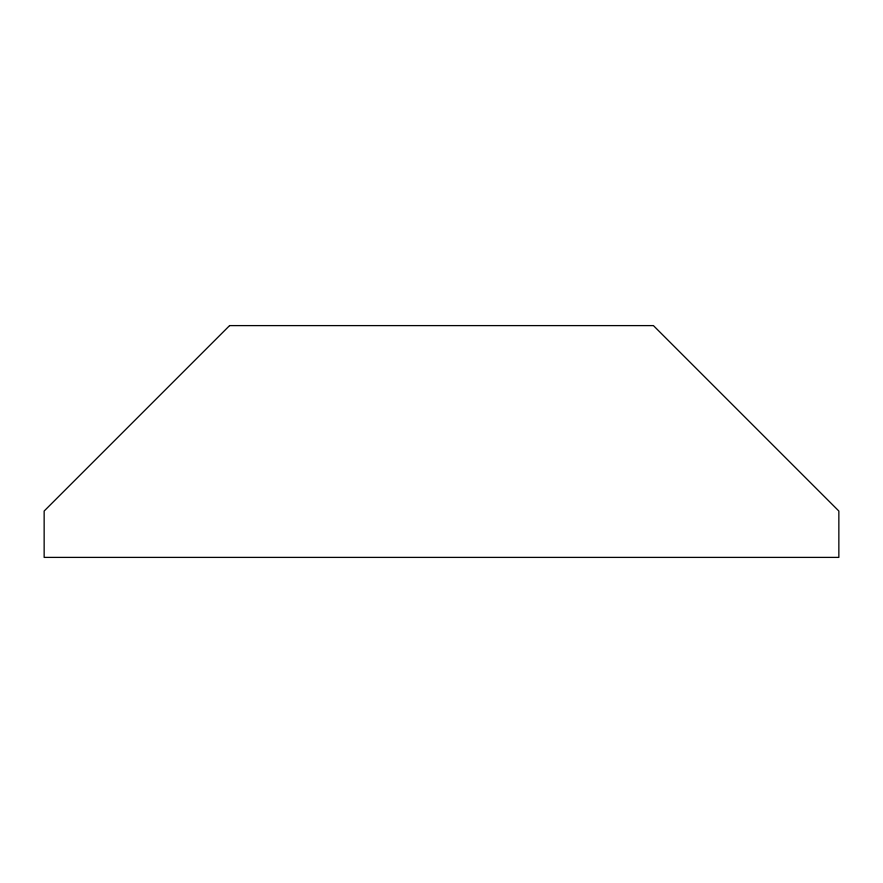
<?xml version="1.0" encoding="UTF-8"?>
<svg xmlns="http://www.w3.org/2000/svg" width="883" height="883" viewBox="0 0 883 883"><rect width="100%" height="100%" fill="white"/><g stroke="black" fill="none" stroke-linecap="round" stroke-linejoin="round"><path stroke-width="1.32" d="M229.58 325.606L44.15 511.036L44.15 557.394L838.85 557.394L838.85 511.036L653.42 325.606L229.58 325.606"/></g></svg>
